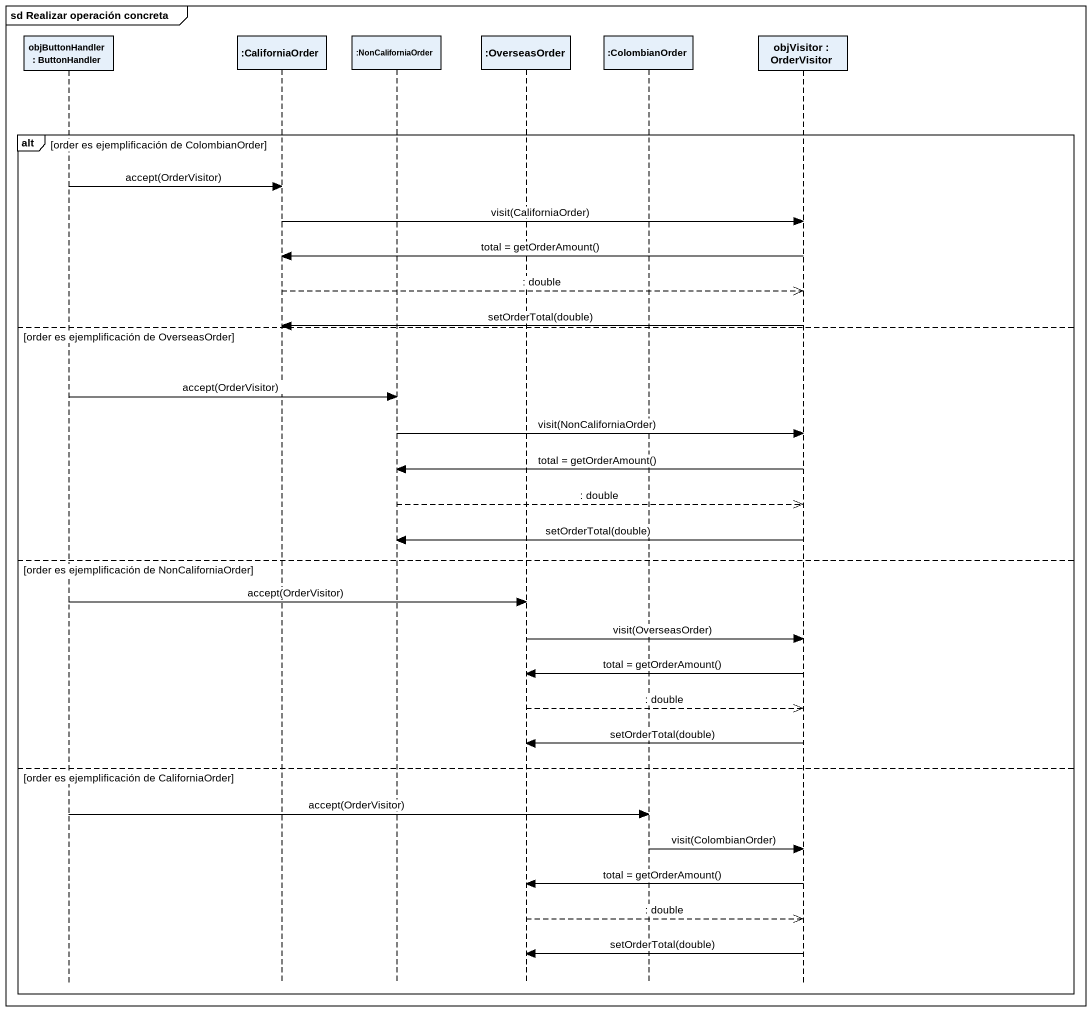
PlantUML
@startuml
mainframe sd Realizar operación concreta
hide footbox
participant "objButtonHandler : ButtonHandler" as objButtonHandler
participant ":CaliforniaOrder" as CaliforniaOrder
participant ":NonCaliforniaOrder" as NonCaliforniaOrder
participant ":OverseasOrder" as OverseasOrder
participant ":ColombianOrder" as ColombianOrder
participant "objVisitor : OrderVisitor" as objVisitor

alt order es ejemplificación de ColombianOrder
  objButtonHandler -> CaliforniaOrder : accept(OrderVisitor)
  CaliforniaOrder -> objVisitor : visit(CaliforniaOrder)
  objVisitor -> CaliforniaOrder : total = getOrderAmount()
  CaliforniaOrder -->> objVisitor : : double
  objVisitor -> CaliforniaOrder : setOrderTotal(double)
else order es ejemplificación de OverseasOrder
  objButtonHandler -> NonCaliforniaOrder : accept(OrderVisitor)
  NonCaliforniaOrder -> objVisitor : visit(NonCaliforniaOrder)
  objVisitor -> NonCaliforniaOrder : total = getOrderAmount()
  NonCaliforniaOrder -->> objVisitor : : double
  objVisitor -> NonCaliforniaOrder : setOrderTotal(double)
else order es ejemplificación de NonCaliforniaOrder
  objButtonHandler -> OverseasOrder : accept(OrderVisitor)
  OverseasOrder -> objVisitor : visit(OverseasOrder)
  objVisitor -> OverseasOrder : total = getOrderAmount()
  OverseasOrder -->> objVisitor : : double
  objVisitor -> OverseasOrder : setOrderTotal(double)
else order es ejemplificación de CaliforniaOrder
  objButtonHandler -> ColombianOrder : accept(OrderVisitor)
  ColombianOrder -> objVisitor : visit(ColombianOrder)
  objVisitor -> OverseasOrder : total = getOrderAmount()
  OverseasOrder -->> objVisitor : : double
  objVisitor -> OverseasOrder : setOrderTotal(double)
end
@enduml
